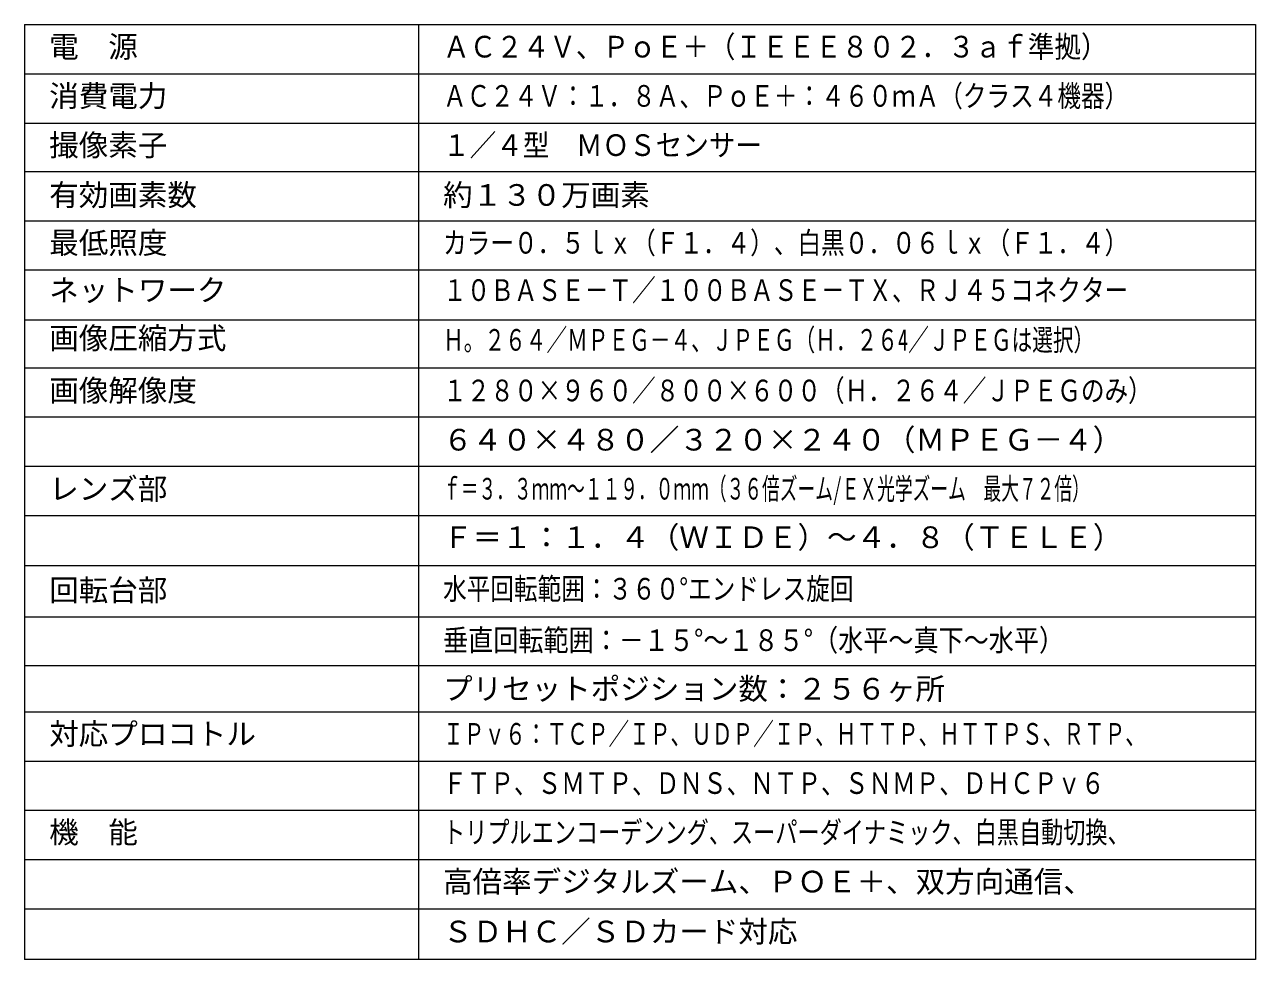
# Model space of a CAD drawing. Units: millimetres, scale not verified. Extents: x -63 to 62, y -116 to 117.
# Drawn here: x -62.5 to 62.5, y -116.3 to -21.4 of the extents above; entities that cross this region are included whole.
import ezdxf
from ezdxf.enums import TextEntityAlignment as Align

# ---------------------------------------------------------------- set-up
doc = ezdxf.new("R2010")
doc.units = ezdxf.units.MM
doc.header["$LTSCALE"] = 0.125
doc.layers.add('0-2_WAKU', color=1, linetype='Continuous', lineweight=18)
doc.layers.add('0-3_MOJI1', color=7, linetype='Continuous')
doc.styles.add('ＭＳ ゴシック', font='')
doc.styles.get('ＭＳ ゴシック').set_extended_font_data('MS Gothic')

msp = doc.modelspace()

# ---------------------------------------------------------------- linework, layer by layer
at = {"layer": '0-2_WAKU', "color": 4}
for p, q in [((-62.5385, -21.386), (-62.5385, -116.3261)), ((-62.5385, -21.386), (62.4615, -21.386)), ((-22.5385, -21.386), (-22.5385, -116.3261)), ((62.4615, -21.386), (62.4615, -116.3261)), ((62.4615, -116.3261), (-62.5385, -116.3261))]:
    msp.add_line(p, q, dxfattribs=at)
at = {"layer": '0-2_WAKU'}
for p, q in [((-62.5385, -26.386), (62.4615, -26.386)), ((-62.5385, -31.386), (62.4615, -31.386)), ((-62.5385, -36.3146), (62.4615, -36.3146)), ((-62.5385, -41.3044), (62.4615, -41.3044)), ((-62.5385, -46.3044), (62.4615, -46.3044)), ((-62.5385, -51.3662), (62.4615, -51.3662)), ((-62.5385, -56.233), (62.4615, -56.233)), ((-62.5385, -61.233), (62.4615, -61.233)), ((-62.5385, -66.233), (62.4615, -66.233)), ((-62.5385, -71.233), (62.4615, -71.233)), ((-62.5385, -76.3118), (62.4615, -76.3118)), ((-62.5385, -81.5357), (62.4615, -81.5357)), ((-62.5385, -86.4694), (62.4615, -86.4694)), ((-62.5385, -91.1792), (62.4615, -91.1792)), ((-62.5385, -96.1792), (62.4615, -96.1792)), ((-62.5385, -101.1792), (62.4615, -101.1792)), ((-62.5385, -106.1792), (62.4615, -106.1792)), ((-62.5385, -111.1831), (62.4615, -111.1831))]:
    msp.add_line(p, q, dxfattribs=at)

# ---------------------------------------------------------------- texts
at = {"layer": '0-3_MOJI1', "style": 'ＭＳ ゴシック'}
for s, p in [('電\u3000源', (-60.0385, -25.386)), ('消費電力', (-60.0385, -30.386)), ('撮像素子', (-60.0385, -35.386)), ('有効画素数', (-60.0385, -40.4478)), ('約１３０万画素', (-20.0385, -40.4478)), ('最低照度', (-60.0385, -45.3044)), ('ネットワーク', (-60.0385, -50.1095)), ('画像圧縮方式', (-60.0385, -54.986)), ('画像解像度', (-60.0385, -60.3044)), ('６４０×４８０／３２０×２４０（ＭＰＥＧ－４）', (-20.0385, -65.3044)), ('レンズ部', (-60.0385, -70.285)), ('Ｆ＝１：１．４（ＷＩＤＥ）～４．８（ＴＥＬＥ）', (-20.0385, -75.2135)), ('回転台部', (-60.0385, -80.5877)), ('プリセットポジション数：２５６ヶ所', (-20.0385, -90.6002)), ('対応プロコトル', (-60.0385, -95.1792)), ('機\u3000能', (-60.0385, -105.1792)), ('高倍率デジタルズーム、ＰＯＥ＋、双方向通信、', (-20.0385, -110.1842)), ('ＳＤＨＣ／ＳＤカード対応', (-20.0385, -115.2553))]:
    msp.add_text(s, height=2.199, dxfattribs=at).set_placement(p, align=Align.BOTTOM_LEFT)
for s, width, p in [('ＡＣ２４Ｖ、ＰｏＥ＋（ＩＥＥＥ８０２．３ａｆ準拠）', 0.9, (-20.0385, -25.386)), ('ＡＣ２４Ｖ：１．８Ａ、ＰｏＥ＋：４６０ｍＡ（クラス４機器）', 0.8, (-20.0385, -30.386)), ('１／４型\u3000ＭＯＳセンサー', 0.9, (-20.0385, -35.386)), ('カラー０．５ｌｘ（Ｆ１．４）、白黒０．０６ｌｘ（Ｆ１．４）', 0.8, (-20.0385, -45.3044)), ('１０ＢＡＳＥ－Ｔ／１００ＢＡＳＥ－ＴＸ、ＲＪ４５コネクター', 0.8, (-20.0385, -50.1095)), ('Ｈ。２６４／ＭＰＥＧ－４、ＪＰＥＧ（Ｈ．２６4／ＪＰＥＧは選択）', 0.7, (-20.0385, -55.1644)), ('１２８０×９６０／８００×６００（Ｈ．２６４／ＪＰＥＧのみ）', 0.8, (-20.0385, -60.3044)), ('ｆ＝３．３ｍｍ～１１９．０ｍｍ（３６倍ズーム/ＥＸ光学ズーム\u3000最大７２倍）', 0.6, (-20.0385, -70.285)), ('水平回転範囲：３６０°エンドレス旋回', 0.8, (-20.0385, -80.4426)), ('垂直回転範囲：－１５°～１８５°（水平～真下～水平）', 0.85, (-20.0385, -85.6665)), ('ＩＰｖ６：ＴＣＰ／ＩＰ、ＵＤＰ／ＩＰ、ＨＴＴＰ、ＨＴＴＰＳ、ＲＴＰ、', 0.7, (-20.0385, -95.1792)), ('ＦＴＰ、ＳＭＴＰ、ＤＮＳ、ＮＴＰ、ＳＮＭＰ、ＤＨＣＰｖ６', 0.8, (-20.0385, -100.1792)), ('トリプルエンコーデンング、スーパーダイナミック、白黒自動切換、', 0.75, (-20.0385, -105.1792))]:
    msp.add_text(s, height=2.199, dxfattribs=dict(at, width=width)).set_placement(p, align=Align.BOTTOM_LEFT)

doc.saveas('drawing.dxf')
